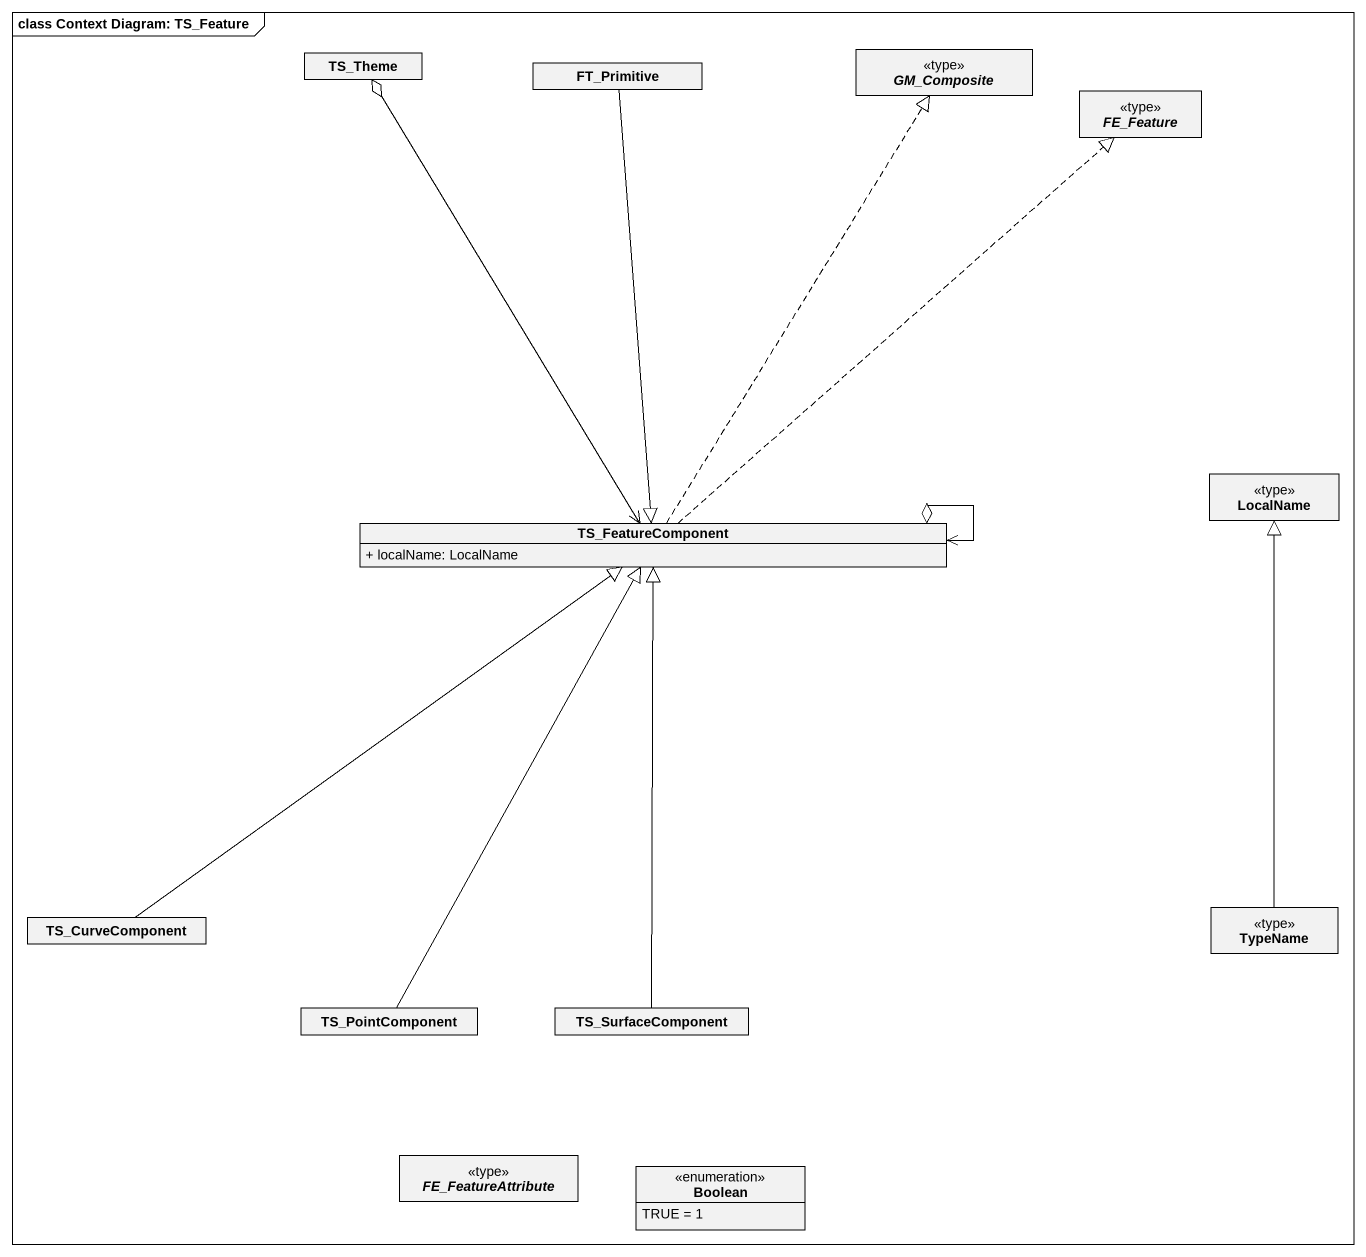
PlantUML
@startuml
mainframe class Context Diagram: TS_Feature
hide circle
hide empty members
skinparam classAttributeIconSize 0
class TS_Theme
class FT_Primitive
abstract class GM_Composite <<type>>
abstract class FE_Feature <<type>>
class LocalName <<type>>
class TS_FeatureComponent {
  + localName: LocalName
}
class TS_CurveComponent
class TypeName <<type>>
class TS_PointComponent
class TS_SurfaceComponent
abstract class FE_FeatureAttribute <<type>>
enum Boolean {
  TRUE = 1
}
FT_Primitive --|> TS_FeatureComponent
TS_FeatureComponent <-up-o TS_Theme
TS_FeatureComponent .up.|> GM_Composite
TS_FeatureComponent .up.|> FE_Feature
TS_FeatureComponent <--o TS_FeatureComponent
TS_CurveComponent -up-|> TS_FeatureComponent
TypeName -up-|> LocalName
TS_PointComponent -up-|> TS_FeatureComponent
TS_SurfaceComponent -up-|> TS_FeatureComponent
@enduml
